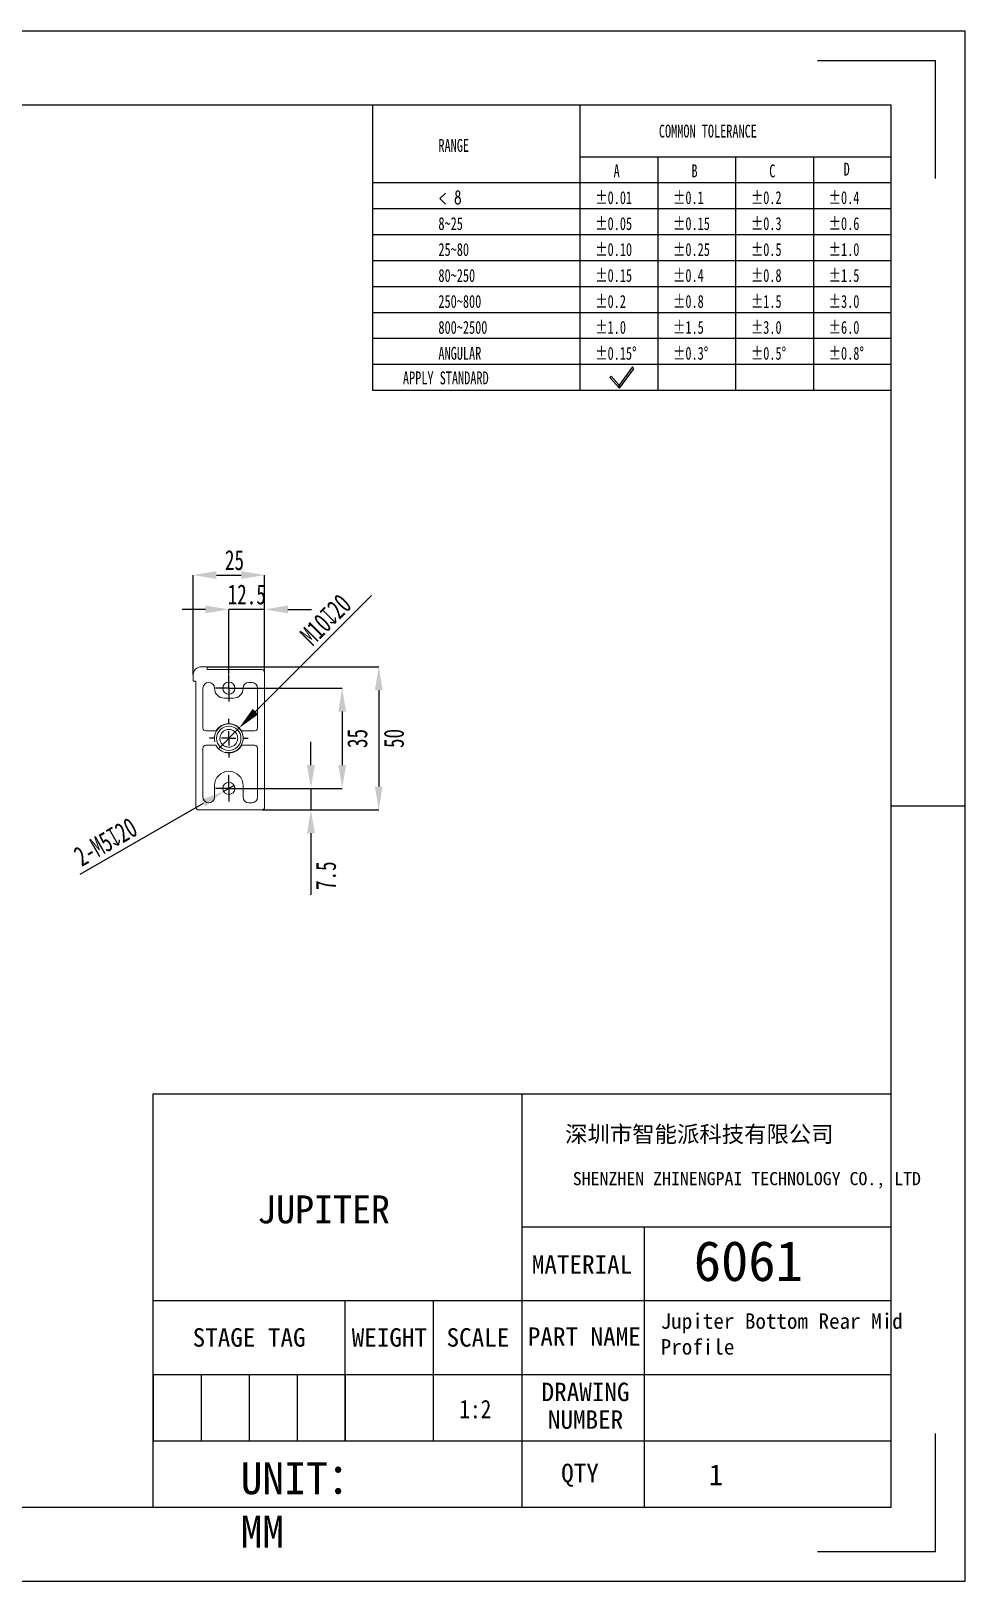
# Model space of a CAD drawing. Header units: millimetres. Extents: x 391 to 774, y 30 to 300.
# Drawn here: x 610.6 to 773.6, y 29.8 to 300.4 of the extents above; entities that cross this region are included whole.
import ezdxf

# ---------------------------------------------------------------- set-up
doc = ezdxf.new("R2010")
doc.units = ezdxf.units.MM
doc.header["$PDSIZE"] = -1
doc.linetypes.add('CENTERX2', pattern=[20.32, 12.7, -2.54, 2.54, -2.54])
doc.layers.add('图框', color=7, linetype='Continuous')
doc.layers.add('尺寸线层', color=3, linetype='Continuous', lineweight=18)
doc.styles.add('SLDTEXTSTYLE4', font='TXT', dxfattribs={"width": 0.7})
doc.styles.add('SLDTEXTSTYLE5', font='TXT', dxfattribs={"width": 0.642857, "bigfont": 'bigfont'})
doc.styles.add('TEXTSTYLE_2', font='')
doc.styles.add('TEXTSTYLE_3', font='')
doc.styles.get('TEXTSTYLE_2').set_extended_font_data('宋体')
doc.styles.get('TEXTSTYLE_3').set_extended_font_data('宋体')
doc.dimstyles.new('SLDDIMSTYLE0', dxfattribs={"dimtxt": 3.5, "dimasz": 4.08, "dimexe": 0, "dimexo": 0.0625, "dimgap": 0.875, "dimtad": 2, "dimdec": 1, "dimlfac": 2, "dimrnd": 1e-09, "dimzin": 12, "dimdsep": 46, "dimtxsty": 'SLDTEXTSTYLE4', "dimsah": 1, "dimcen": 0.09, "dimadec": 0, "dimazin": 3, "dimtfac": 1, "dimtdec": 1, "dimtofl": 0, "dimtmove": 0, "dimatfit": 3, "dimfxl": 1, "dimfrac": 2, "dimtolj": 1, "dimtzin": 12, "dimarcsym": 0})
doc.dimstyles.new('SLDDIMSTYLE1', dxfattribs={"dimtxt": 3.5, "dimasz": 4.08, "dimexe": 0, "dimexo": 0.0625, "dimgap": 0.875, "dimtad": 2, "dimdec": 1, "dimlfac": 2, "dimrnd": 1e-09, "dimzin": 12, "dimdsep": 46, "dimtxsty": 'SLDTEXTSTYLE4', "dimsah": 1, "dimcen": 0.09, "dimadec": 0, "dimazin": 3, "dimtfac": 1, "dimtdec": 1, "dimtmove": 0, "dimatfit": 0, "dimfxl": 1, "dimfrac": 2, "dimtolj": 1, "dimtzin": 12, "dimarcsym": 0})
doc.dimstyles.new('SLDDIMSTYLE3', dxfattribs={"dimtxt": 3.5, "dimasz": 4.08, "dimexe": 0, "dimexo": 0.0625, "dimgap": 0.875, "dimtad": 2, "dimdec": 1, "dimlfac": 2, "dimrnd": 1e-09, "dimzin": 12, "dimdsep": 46, "dimtxsty": 'SLDTEXTSTYLE4', "dimblk1": 'NONE', "dimsah": 1, "dimcen": 0, "dimadec": 0, "dimazin": 3, "dimtfac": 1, "dimtdec": 1, "dimtmove": 0, "dimatfit": 3, "dimldrblk": 'NONE', "dimfxl": 1, "dimfrac": 2, "dimtolj": 1, "dimtzin": 12, "dimarcsym": 0})
doc.dimstyles.new('SLDDIMSTYLE4', dxfattribs={"dimtxt": 3.5, "dimasz": 4.08, "dimexe": 0, "dimexo": 0.0625, "dimgap": 0.875, "dimtad": 2, "dimdec": 1, "dimlfac": 2, "dimrnd": 1e-09, "dimzin": 12, "dimdsep": 46, "dimtxsty": 'SLDTEXTSTYLE4', "dimblk1": 'NONE', "dimsah": 1, "dimcen": 0, "dimadec": 0, "dimazin": 3, "dimtfac": 1, "dimtdec": 1, "dimtmove": 0, "dimatfit": 3, "dimldrblk": 'NONE', "dimfxl": 1, "dimfrac": 2, "dimtolj": 1, "dimtzin": 12, "dimarcsym": 0})

# ---------------------------------------------------------------- blocks, each defined once
blk = doc.blocks.new('_D_12')
at = {"layer": 'Defpoints', "color": 0, "transparency": 16777216}
for p in [(651.34, 205.45), (638.84, 187.95), (651.34, 188.45)]:
    blk.add_point(p, dxfattribs=at)
at = {"layer": '图框', "color": 0, "lineweight": -2, "transparency": 16777216}
for p, q in [((638.84, 188.01), (638.84, 205.45)), ((642.92, 205.45), (647.26, 205.45)), ((651.34, 188.51), (651.34, 205.45))]:
    blk.add_line(p, q, dxfattribs=at)
at = {"layer": '图框', "color": 0, "transparency": 16777216}
for points in [[(642.92, 206.13), (642.92, 204.77), (638.84, 205.45)], [(647.26, 206.13), (647.26, 204.77), (651.34, 205.45)]]:
    blk.add_solid(points, dxfattribs=at)
at = {"layer": '图框', "color": 0, "transparency": 16777216, "insert": (646.08, 209.82), "char_height": 3.5, "attachment_point": 2, "style": 'SLDTEXTSTYLE4'}
blk.add_mtext('\\A1;25', dxfattribs=at)
blk = doc.blocks.new('_D_13')
at = {"layer": 'Defpoints', "color": 0, "transparency": 16777216}
for p in [(641.24, 189.45), (650.84, 164.45), (671.27, 164.45)]:
    blk.add_point(p, dxfattribs=at)
at = {"layer": '图框', "color": 0, "lineweight": -2, "transparency": 16777216}
for p, q in [((641.3, 189.45), (671.27, 189.45)), ((671.27, 185.37), (671.27, 168.53)), ((650.9, 164.45), (671.27, 164.45))]:
    blk.add_line(p, q, dxfattribs=at)
at = {"layer": '图框', "color": 0, "transparency": 16777216}
for points in [[(670.59, 185.37), (671.95, 185.37), (671.27, 189.45)], [(670.59, 168.53), (671.95, 168.53), (671.27, 164.45)]]:
    blk.add_solid(points, dxfattribs=at)
at = {"layer": '图框', "color": 0, "transparency": 16777216, "insert": (672.15, 176.92), "char_height": 3.5, "attachment_point": 2, "rotation": 90, "style": 'SLDTEXTSTYLE4'}
blk.add_mtext('\\A1;50', dxfattribs=at)
blk = doc.blocks.new('_D_14')
at = {"layer": 'Defpoints', "color": 0, "transparency": 16777216}
for p in [(646.86, 178.72), (643.32, 175.19)]:
    blk.add_point(p, dxfattribs=at)
at = {"layer": '图框', "color": 0, "lineweight": -2, "transparency": 16777216}
for p, q in [((670.02, 201.88), (649.74, 181.61)), ((643.32, 175.19), (646.86, 178.72))]:
    blk.add_line(p, q, dxfattribs=at)
at = {"layer": '图框', "color": 0, "transparency": 16777216}
blk.add_solid([(649.26, 182.09), (650.22, 181.13), (646.86, 178.72)], dxfattribs=at)
at = {"layer": '图框', "color": 0, "transparency": 16777216, "insert": (657.24, 195.4), "char_height": 3.5, "attachment_point": 1, "rotation": 45, "style": 'SLDTEXTSTYLE4'}
blk.add_mtext('\\A1;M10{\\fGDT|b0|i0|c134|p2;x}20', dxfattribs=at)
blk = doc.blocks.new('_NONE')
blk = doc.blocks.new('_D_15')
at = {"layer": 'Defpoints', "color": 0, "transparency": 16777216}
for p in [(646, 168.72), (644.18, 167.67)]:
    blk.add_point(p, dxfattribs=at)
at = {"layer": '图框', "color": 0, "lineweight": -2, "transparency": 16777216}
for p, q in [((646, 168.72), (644.18, 167.67)), ((619.12, 153.21), (640.65, 165.63))]:
    blk.add_line(p, q, dxfattribs=at)
at = {"layer": '图框', "color": 0, "transparency": 16777216}
blk.add_solid([(640.31, 166.22), (640.99, 165.04), (644.18, 167.67)], dxfattribs=at)
at = {"layer": '图框', "color": 0, "transparency": 16777216, "insert": (617.66, 157.5), "char_height": 3.5, "attachment_point": 1, "rotation": 30, "style": 'SLDTEXTSTYLE4'}
blk.add_mtext('\\A1;2-M5{\\fGDT;x}20', dxfattribs=at)
blk = doc.blocks.new('_D_16')
at = {"layer": 'Defpoints', "color": 0, "transparency": 16777216}
for p in [(645.09, 199.45), (645.09, 188), (651.34, 188.45)]:
    blk.add_point(p, dxfattribs=at)
at = {"layer": '图框', "color": 0, "lineweight": -2, "transparency": 16777216}
for p, q in [((641.01, 199.45), (636.93, 199.45)), ((645.09, 188.06), (645.09, 199.45)), ((651.34, 199.45), (645.09, 199.45)), ((651.34, 188.51), (651.34, 199.45)), ((655.42, 199.45), (659.5, 199.45))]:
    blk.add_line(p, q, dxfattribs=at)
at = {"layer": '图框', "color": 0, "transparency": 16777216}
for points in [[(641.01, 200.13), (641.01, 198.77), (645.09, 199.45)], [(655.42, 200.13), (655.42, 198.77), (651.34, 199.45)]]:
    blk.add_solid(points, dxfattribs=at)
at = {"layer": '图框', "color": 0, "transparency": 16777216, "insert": (648.22, 203.82), "char_height": 3.5, "attachment_point": 2, "style": 'SLDTEXTSTYLE4'}
blk.add_mtext('\\A1;12.5', dxfattribs=at)
blk = doc.blocks.new('_D_17')
at = {"layer": 'Defpoints', "color": 0, "transparency": 16777216}
for p in [(647.39, 185.7), (647.39, 168.2), (664.89, 168.2)]:
    blk.add_point(p, dxfattribs=at)
at = {"layer": '图框', "color": 0, "lineweight": -2, "transparency": 16777216}
for p, q in [((647.45, 185.7), (664.89, 185.7)), ((664.89, 181.62), (664.89, 172.28)), ((647.45, 168.2), (664.89, 168.2))]:
    blk.add_line(p, q, dxfattribs=at)
at = {"layer": '图框', "color": 0, "transparency": 16777216}
for points in [[(664.21, 181.62), (665.57, 181.62), (664.89, 185.7)], [(664.21, 172.28), (665.57, 172.28), (664.89, 168.2)]]:
    blk.add_solid(points, dxfattribs=at)
at = {"layer": '图框', "color": 0, "transparency": 16777216, "insert": (665.77, 176.92), "char_height": 3.5, "attachment_point": 2, "rotation": 90, "style": 'SLDTEXTSTYLE4'}
blk.add_mtext('\\A1;35', dxfattribs=at)
blk = doc.blocks.new('_D_18')
at = {"layer": 'Defpoints', "color": 0, "transparency": 16777216}
for p in [(647.39, 168.2), (650.84, 164.45), (659.42, 164.45)]:
    blk.add_point(p, dxfattribs=at)
at = {"layer": '图框', "color": 0, "lineweight": -2, "transparency": 16777216}
for p, q in [((659.42, 172.28), (659.42, 176.36)), ((647.45, 168.2), (659.42, 168.2)), ((659.42, 168.2), (659.42, 164.45)), ((650.9, 164.45), (659.42, 164.45)), ((659.42, 160.37), (659.42, 149.64))]:
    blk.add_line(p, q, dxfattribs=at)
at = {"layer": '图框', "color": 0, "transparency": 16777216}
for points in [[(658.74, 172.28), (660.1, 172.28), (659.42, 168.2)], [(658.74, 160.37), (660.1, 160.37), (659.42, 164.45)]]:
    blk.add_solid(points, dxfattribs=at)
at = {"layer": '图框', "color": 0, "transparency": 16777216, "insert": (660.29, 152.96), "char_height": 3.5, "attachment_point": 2, "rotation": 90, "style": 'SLDTEXTSTYLE4'}
blk.add_mtext('\\A1;7.5', dxfattribs=at)
blk = doc.blocks.new('SW_CENTERMARKSYMBOL_9')
at = {"layer": '图框', "color": 0}
for p, q in [((-1.25, 0), (-2.3, 0)), ((0, 0), (-1.25, 0)), ((0, 1.25), (0, 2.3)), ((0, 0), (0, 1.25)), ((0, 0), (0, -1.25)), ((0, 0), (1.25, 0)), ((1.25, 0), (2.3, 0)), ((0, -1.25), (0, -2.3))]:
    blk.add_line(p, q, dxfattribs=at)
blk = doc.blocks.new('SW_CENTERMARKSYMBOL_10')
at = {"layer": '图框', "color": 0}
for p, q in [((-1.25, 0), (-2.3, 0)), ((0, 0), (-1.25, 0)), ((0, 1.25), (0, 2.3)), ((0, 0), (0, 1.25)), ((0, 0), (0, -1.25)), ((0, 0), (1.25, 0)), ((1.25, 0), (2.3, 0)), ((0, -1.25), (0, -2.3))]:
    blk.add_line(p, q, dxfattribs=at)
blk = doc.blocks.new('SW_CENTERMARKSYMBOL_11')
at = {"layer": '图框', "color": 0}
for p, q in [((0, 2.5), (0, 2.8)), ((-2.5, 0), (-2.8, 0)), ((0, 0), (-1.25, 0)), ((0, 0), (0, 1.25)), ((0, 0), (0, -1.25)), ((0, 0), (1.25, 0)), ((2.5, 0), (2.8, 0)), ((0, -2.5), (0, -2.8))]:
    blk.add_line(p, q, dxfattribs=at)
blk = doc.blocks.new('SW_CENTERMARKSYMBOL_12')
at = {"layer": '图框', "color": 0}
for p, q in [((0, 2.5), (0, 3.375)), ((-2.5, 0), (-3.375, 0)), ((0, 0), (-1.25, 0)), ((0, 0), (0, 1.25)), ((0, 0), (0, -1.25)), ((0, 0), (1.25, 0)), ((2.5, 0), (3.375, 0)), ((0, -2.5), (0, -3.375))]:
    blk.add_line(p, q, dxfattribs=at)

msp = doc.modelspace()

# ---------------------------------------------------------------- linework, layer by layer
at = {"color": 7, "linetype": 'Continuous'}
for p, q in [((390.9387, 300.425), (773.623, 300.425)), ((773.623, 29.8401), (773.623, 300.425)), ((747.853, 295.271), (768.469, 295.271)), ((768.469, 274.655), (768.469, 295.271)), ((403.8237, 287.54), (760.738, 287.54)), ((760.738, 42.7251), (760.738, 287.54)), ((760.738, 165.1326), (773.623, 165.1326)), ((768.469, 34.9941), (768.469, 55.6101)), ((403.8237, 42.7251), (760.738, 42.7251)), ((747.853, 34.9941), (768.469, 34.9941)), ((390.9387, 29.8401), (773.623, 29.8401))]:
    msp.add_line(p, q, dxfattribs=at)
for p, q in [((670.1654, 287.54), (670.1654, 237.7251)), ((706.3944, 287.54), (706.3944, 237.7251)), ((706.3944, 278.4827), (760.738, 278.4827)), ((719.9803, 278.4827), (719.9803, 237.7251)), ((733.5662, 278.4827), (733.5662, 237.7251)), ((747.1521, 278.4827), (747.1521, 237.7251)), ((670.1654, 273.9541), (760.738, 273.9541)), ((670.1654, 269.4255), (760.738, 269.4255)), ((670.1654, 264.8969), (760.738, 264.8969)), ((670.1654, 260.3682), (760.738, 260.3682)), ((670.1654, 255.8396), (760.738, 255.8396)), ((670.1654, 251.311), (760.738, 251.311)), ((670.1654, 246.7823), (760.738, 246.7823)), ((670.1654, 242.2537), (760.738, 242.2537)), ((715.5962, 241.7861), (713.265, 238.6245)), ((713.293, 238.052), (715.7792, 241.4238)), ((715.7792, 241.4238), (715.5962, 241.7861)), ((711.8652, 240.1788), (711.5959, 239.9364)), ((711.5959, 239.9364), (713.293, 238.052)), ((713.265, 238.6245), (711.8652, 240.1788)), ((713.293, 238.052), (713.265, 238.6245)), ((713.265, 238.6245), (713.293, 238.052)), ((670.1654, 237.7251), (760.738, 237.7251))]:
    msp.add_line(p, q)
at = {"color": 7, "linetype": 'Continuous', "lineweight": 15}
for p, q in [((640.3404, 189.4483), (641.2404, 189.4483)), ((638.8404, 187.0483), (638.8404, 187.9483)), ((639.3404, 186.9483), (638.9404, 186.9483)), ((639.3404, 164.9483), (639.3404, 186.9483)), ((641.3404, 189.3483), (641.3404, 188.9483)), ((641.3404, 188.9483), (650.8404, 188.9483)), ((649.0967, 186.7138), (648.5959, 186.7138)), ((651.3404, 188.4483), (651.3404, 164.9483)), ((640.5832, 185.7122), (640.5832, 178.7504)), ((650.0983, 178.7504), (650.0983, 185.7122)), ((645.8416, 183.9594), (644.3392, 183.9594)), ((641.0832, 178.2504), (642.8931, 178.2504)), ((647.2876, 178.2504), (649.5983, 178.2504)), ((640.5832, 175.2464), (640.5832, 166.682)), ((642.8368, 175.7464), (641.0832, 175.7464)), ((649.5983, 175.7464), (647.3439, 175.7464)), ((650.0983, 166.682), (650.0983, 175.2464)), ((642.5864, 166.682), (642.5864, 168.6852)), ((647.5943, 168.6852), (647.5943, 166.682)), ((648.5959, 165.6804), (649.0967, 165.6804)), ((650.8404, 164.4483), (639.8404, 164.4483))]:
    msp.add_line(p, q, dxfattribs=at)
at = {"color": 2, "linetype": 'Continuous'}
for p, q in [((631.8881, 78.8031), (631.8881, 114.8811)), ((631.8881, 78.8031), (631.8881, 114.8811)), ((631.8881, 114.8811), (696.313, 114.8811)), ((696.313, 65.9181), (696.313, 114.8811)), ((696.313, 91.6881), (696.313, 114.8811)), ((696.313, 114.8811), (760.738, 114.8811)), ((696.313, 78.8031), (696.313, 114.8811)), ((760.738, 91.6881), (760.738, 114.8811)), ((696.313, 91.6881), (760.738, 91.6881)), ((717.6033, 91.6881), (717.6033, 42.7251)), ((760.738, 65.9181), (760.738, 91.6881)), ((631.8881, 42.7251), (631.8881, 78.8031)), ((631.8881, 78.8031), (696.313, 78.8031)), ((631.8881, 65.9181), (631.8881, 78.8031)), ((631.8881, 78.8031), (665.3891, 78.8031)), ((665.3891, 65.9181), (665.3891, 78.8031)), ((665.3891, 65.9181), (665.3891, 78.8031)), ((665.3891, 78.8031), (696.313, 78.8031)), ((680.851, 65.9181), (680.851, 78.8031)), ((696.313, 78.8031), (760.738, 78.8031)), ((696.313, 65.9181), (696.313, 78.8031)), ((631.8881, 54.3216), (631.8881, 65.9181)), ((631.8881, 65.9181), (665.3891, 65.9181)), ((631.8881, 65.9181), (665.3891, 65.9181)), ((631.8881, 65.9181), (665.3891, 65.9181)), ((631.8881, 65.9181), (631.8881, 54.3216)), ((640.2633, 65.9181), (640.2633, 54.3216)), ((648.6386, 65.9181), (648.6386, 54.3216)), ((657.0138, 65.9181), (657.0138, 54.3216)), ((665.3891, 54.3216), (665.3891, 65.9181)), ((665.3891, 54.3216), (665.3891, 65.9181)), ((665.3891, 65.9181), (696.313, 65.9181)), ((665.3891, 65.9181), (696.313, 65.9181)), ((665.3891, 65.9181), (665.3891, 54.3216)), ((680.851, 54.3216), (680.851, 65.9181)), ((696.313, 42.7251), (696.313, 65.9181)), ((696.313, 65.9181), (760.738, 65.9181)), ((696.313, 65.9181), (760.738, 65.9181)), ((696.313, 54.3216), (696.313, 65.9181)), ((760.738, 42.7251), (760.738, 65.9181)), ((631.8881, 42.7251), (631.8881, 54.3216)), ((631.8881, 54.3216), (696.313, 54.3216)), ((631.8881, 54.3216), (665.3891, 54.3216)), ((631.8881, 54.3216), (665.3891, 54.3216)), ((665.3891, 54.3216), (696.313, 54.3216)), ((696.313, 42.7251), (696.313, 54.3216)), ((696.313, 54.3216), (760.738, 54.3216)), ((580.3481, 42.7251), (611.2721, 42.7251)), ((611.2721, 42.7251), (631.8881, 42.7251)), ((631.8881, 42.7251), (696.313, 42.7251)), ((696.313, 42.7251), (760.738, 42.7251))]:
    msp.add_line(p, q, dxfattribs=at)
at = {"color": 7, "linetype": 'Continuous', "lineweight": 15}
for centre, radius in [((645.0904, 185.6983), 1.05), ((645.0904, 176.9546), 2.125), ((645.0904, 168.1983), 1.05)]:
    msp.add_circle(centre, radius, dxfattribs=at)
for centre, radius, start, end in [((640.3404, 187.9483), 1.5, 90, 180), ((641.2404, 189.3483), 0.1, 0, 90), ((638.9404, 187.0483), 0.1, 180, 270), ((641.5848, 185.7122), 1.0016, 0, 180), ((648.5959, 185.7122), 1.0016, 90, 180), ((649.0967, 185.7122), 1.0016, 0, 90), ((650.8404, 188.4483), 0.5, 0, 90), ((644.3392, 185.7122), 1.7528, 180, 270), ((645.8416, 185.7122), 1.7528, 270, 0), ((641.0832, 178.7504), 0.5, 180, 270), ((645.0904, 176.9483), 2.5541, 30.65077, 149.34923), ((649.5983, 178.7504), 0.5, 270, 0), ((641.0832, 175.2464), 0.5, 90, 180), ((645.0904, 176.9483), 2.5541, 208.072487, 331.927513), ((649.5983, 175.2464), 0.5, 0, 90), ((645.0904, 168.6852), 2.504, 0, 180), ((641.5848, 166.682), 1.0016, 180, 0), ((648.5959, 166.682), 1.0016, 180, 270), ((649.0967, 166.682), 1.0016, 270, 0), ((639.8404, 164.9483), 0.5, 180, 270), ((650.8404, 164.9483), 0.5, 270, 0)]:
    msp.add_arc(centre, radius, start, end, dxfattribs=at)
at = {"color": 7, "linetype": 'Continuous', "lineweight": 0}
msp.add_arc((645.0904, 176.9546), 2.5, 255, 195, dxfattribs=at)
at = {"color": 7, "linetype": 'Continuous', "lineweight": 15}
msp.add_open_spline([(645.9913, 178.2096), (646.0746, 178.15), (646.1507, 178.0833), (646.289, 177.9362), (646.3518, 177.8547), (646.4593, 177.6823), (646.5041, 177.5918), (646.5758, 177.4023), (646.6027, 177.3027), (646.6359, 177.1032), (646.6428, 177.0024), (646.6365, 176.7987), (646.6232, 176.6973), (646.5777, 176.5006), (646.5452, 176.4038), (646.4613, 176.2179), (646.4108, 176.1303), (646.2934, 175.9657), (646.2255, 175.888), (646.0778, 175.7492), (645.9979, 175.6876), (645.8256, 175.58), (645.7334, 175.5344), (645.5445, 175.4629), (645.4468, 175.4364), (645.245, 175.4026), (645.1438, 175.3959), (644.942, 175.4021), (644.8401, 175.4153), (644.642, 175.4611), (644.5463, 175.4934), (644.3617, 175.5765), (644.2722, 175.6279), (644.1075, 175.7455), (644.0314, 175.8119), (643.8918, 175.9602), (643.8294, 176.0414), (643.7224, 176.2126), (643.677, 176.3038), (643.6047, 176.4948), (643.5784, 176.5924), (643.545, 176.7917), (643.538, 176.8946), (643.5442, 177.0973), (643.5572, 177.1974), (643.6027, 177.3951), (643.6356, 177.4928), (643.7186, 177.677), (643.7689, 177.7647), (643.8875, 177.9312), (643.9544, 178.0077), (644.1014, 178.1461), (644.1827, 178.2088), (644.3552, 178.3166), (644.4457, 178.3615), (644.6349, 178.4333), (644.7346, 178.4603), (644.9342, 178.4937), (645.0349, 178.5006), (645.2383, 178.4946), (645.3401, 178.4814), (645.6352, 178.4134), (645.8247, 178.3286), (645.9913, 178.2096)], degree=3, knots=[0, 0, 0, 0, 0.03125, 0.03125, 0.0625, 0.0625, 0.09375, 0.09375, 0.125, 0.125, 0.15625, 0.15625, 0.1875, 0.1875, 0.21875, 0.21875, 0.25, 0.25, 0.28125, 0.28125, 0.3125, 0.3125, 0.34375, 0.34375, 0.375, 0.375, 0.40625, 0.40625, 0.4375, 0.4375, 0.46875, 0.46875, 0.5, 0.5, 0.53125, 0.53125, 0.5625, 0.5625, 0.59375, 0.59375, 0.625, 0.625, 0.65625, 0.65625, 0.6875, 0.6875, 0.71875, 0.71875, 0.75, 0.75, 0.78125, 0.78125, 0.8125, 0.8125, 0.84375, 0.84375, 0.875, 0.875, 0.90625, 0.90625, 0.9375, 0.9375, 1, 1, 1, 1], dxfattribs=at)

# ---------------------------------------------------------------- block references
at = {"layer": '图框'}
for name, p in [('SW_CENTERMARKSYMBOL_9', (645.0904, 185.6983)), ('SW_CENTERMARKSYMBOL_12', (645.0904, 176.9546)), ('SW_CENTERMARKSYMBOL_11', (645.0904, 176.9483)), ('SW_CENTERMARKSYMBOL_10', (645.0904, 168.1983))]:
    msp.add_blockref(name, p, dxfattribs=at)

# ---------------------------------------------------------------- texts
at = {"attachment_point": 1}
for s, insert, char_height, width, style in [('RANGE', (681.6843, 281.5701), 2.24599, 22.059425, 'SLDTEXTSTYLE4'), ('COMMON TOLERANCE', (720.1763, 284.0708), 2.245988, 73.941758, 'SLDTEXTSTYLE4'), ('A', (712.2768, 277.1263), 2.246, 3.245004, 'SLDTEXTSTYLE4'), ('B', (725.8627, 277.1263), 2.246, 3.193122, 'SLDTEXTSTYLE4'), ('C', (739.4486, 277.1263), 2.246, 3.230854, 'SLDTEXTSTYLE4'), ('D', (752.4326, 277.4312), 2.246, 3.193122, 'SLDTEXTSTYLE4'), ('< 8', (681.6843, 272.4567), 2.24599, 10.779397, 'SLDTEXTSTYLE5'), ('%%P0.01', (709.0814, 272.4567), 2.24599, 15.725063, 'SLDTEXTSTYLE4'), ('%%P0.1', (722.6672, 272.4567), 2.24599, 11.791439, 'SLDTEXTSTYLE4'), ('%%P0.2', (736.2531, 272.4567), 2.24599, 13.413941, 'SLDTEXTSTYLE4'), ('%%P0.4', (749.839, 272.4567), 2.24599, 13.362059, 'SLDTEXTSTYLE4'), ('8~25', (681.6843, 267.928), 2.24599, 17.394731, 'SLDTEXTSTYLE4'), ('%%P0.05', (709.0814, 267.928), 2.24599, 17.347565, 'SLDTEXTSTYLE4'), ('%%P0.15', (722.6672, 267.928), 2.24599, 16.559897, 'SLDTEXTSTYLE4'), ('%%P0.3', (736.2531, 267.928), 2.24599, 13.413941, 'SLDTEXTSTYLE4'), ('%%P0.6', (749.839, 267.928), 2.24599, 13.413941, 'SLDTEXTSTYLE4'), ('25~80', (681.6843, 263.3994), 2.24599, 21.328355, 'SLDTEXTSTYLE4'), ('%%P0.10', (709.0814, 263.3994), 2.24599, 15.776946, 'SLDTEXTSTYLE4'), ('%%P0.25', (722.6672, 263.3994), 2.24599, 18.130517, 'SLDTEXTSTYLE4'), ('%%P0.5', (736.2531, 263.3994), 2.24599, 13.413941, 'SLDTEXTSTYLE4'), ('%%P1.0', (749.839, 263.3994), 2.24599, 11.843322, 'SLDTEXTSTYLE4'), ('80~250', (681.6843, 258.8708), 2.24599, 25.26198, 'SLDTEXTSTYLE4'), ('%%P0.15', (709.0814, 258.8708), 2.24599, 16.559897, 'SLDTEXTSTYLE4'), ('%%P0.4', (722.6672, 258.8708), 2.24599, 13.362059, 'SLDTEXTSTYLE4'), ('%%P0.8', (736.2531, 258.8708), 2.24599, 13.413941, 'SLDTEXTSTYLE4'), ('%%P1.5', (749.839, 258.8708), 2.24599, 12.626273, 'SLDTEXTSTYLE4'), ('%%P0.2', (709.0814, 254.3421), 2.24599, 13.413941, 'SLDTEXTSTYLE4'), ('%%P0.8', (722.6672, 254.3421), 2.24599, 13.413941, 'SLDTEXTSTYLE4'), ('%%P1.5', (736.2531, 254.3421), 2.24599, 12.626273, 'SLDTEXTSTYLE4'), ('%%P3.0', (749.839, 254.3421), 2.24599, 13.413941, 'SLDTEXTSTYLE4'), ('250~800', (681.6843, 254.3421), 2.24599, 29.195604, 'SLDTEXTSTYLE4'), ('800~2500', (681.6843, 249.8135), 2.24599, 33.129228, 'SLDTEXTSTYLE4'), ('%%P1.0', (709.0814, 249.8135), 2.24599, 11.843322, 'SLDTEXTSTYLE4'), ('%%P1.5', (722.6672, 249.8135), 2.24599, 12.626273, 'SLDTEXTSTYLE4'), ('%%P3.0', (736.2531, 249.8135), 2.24599, 13.413941, 'SLDTEXTSTYLE4'), ('%%P6.0', (749.839, 249.8135), 2.24599, 13.413941, 'SLDTEXTSTYLE4'), ('ANGULAR', (681.6843, 245.2849), 2.24599, 31.544458, 'SLDTEXTSTYLE4'), ('%%P0.15%%D', (709.0814, 245.2849), 2.24599, 19.72472, 'SLDTEXTSTYLE4'), ('%%P0.3%%D', (722.6672, 245.2849), 2.24599, 16.578764, 'SLDTEXTSTYLE4'), ('%%P0.5%%D', (736.2531, 245.2849), 2.24599, 16.578764, 'SLDTEXTSTYLE4'), ('%%P0.8%%D', (749.839, 245.2849), 2.24599, 16.578764, 'SLDTEXTSTYLE4'), ('APPLY STANDARD', (675.4906, 240.9866), 2.245988, 64.560488, 'SLDTEXTSTYLE4')]:
    msp.add_mtext(s, dxfattribs=dict(at, insert=insert, char_height=char_height, width=width, style=style))
at = {"color": 7, "linetype": 'Continuous', "insert": (727.2502, 109.2846), "char_height": 2.863908, "width": 67.948212, "attachment_point": 2, "style": 'TEXTSTYLE_2'}
msp.add_mtext('深圳市智能派科技有限公司', dxfattribs=at)
at = {"color": 7, "linetype": 'Continuous', "attachment_point": 2, "line_spacing_factor": 0.9, "style": 'TEXTSTYLE_3'}
for s, insert, char_height, width in [('MATERIAL\\P ', (706.7636, 86.7029), 3.22125, 46.564858), ('STAGE TAG ', (648.6386, 73.9712), 3.22125, 38.956975), ('WEIGHT', (673.12, 73.9712), 3.22125, 14.155877), ('SCALE', (688.582, 73.9712), 3.22125, 14.155877), ('PART NAME', (707.1565, 74.118), 3.22125, 26.988478), ('DRAWING NUMBER', (707.3715, 64.4635), 3.221249, 26.988478), ('QTY', (706.4065, 50.3108), 3.22125, 35.955609)]:
    msp.add_mtext(s, dxfattribs=dict(at, insert=insert, char_height=char_height, width=width))
at = {"insert": (685.3388, 58.1916), "char_height": 3.221249, "width": 7.721333, "attachment_point": 7}
msp.add_mtext('{\\W0.85;1:2}', dxfattribs=at)
at = {"layer": '尺寸线层', "attachment_point": 1}
for s, insert, char_height, width in [('SHENZHEN ZHINENGPAI TECHNOLOGY CO., LTD', (705.1431, 101.2312), 2.291127, 64.826518), ('JUPITER', (650.0408, 97.1495), 4.86705, 39.720383), ('6061', (726.2707, 89.2111), 7, 24.852625), ('UNIT：MM', (647.1551, 50.5838), 5.58849, 21.662244)]:
    msp.add_mtext(s, dxfattribs=dict(at, insert=insert, char_height=char_height, width=width))
at = {"layer": '尺寸线层', "linetype": 'CENTERX2', "insert": (720.5012, 76.5657), "char_height": 3.6, "width": 45.60353, "attachment_point": 1}
msp.add_mtext('{\\H0.75x;Jupiter Bottom Rear Mid Profile}', dxfattribs=at)
at = {"layer": '尺寸线层', "ltscale": 0.2, "insert": (728.9034, 50.2006), "char_height": 3.6503, "width": 21.892878, "attachment_point": 1}
msp.add_mtext('1\\P\\P', dxfattribs=at)

# ---------------------------------------------------------------- dimensions: what is measured, and where the dimension line sits
at = {"layer": '图框', "color": 3}
for base, p1, p2, picture, middle in [((651.3404, 205.4483), (638.8404, 187.9483), (651.3404, 188.4483), '_D_12', (646.0778, 205.4483)), ((645.0904, 199.4483), (651.3404, 188.4483), (645.0904, 187.9983), '_D_16', (648.2154, 199.4483))]:
    dim = msp.add_linear_dim(base=base, p1=p1, p2=p2, dimstyle='SLDDIMSTYLE1', dxfattribs=at)
    dim.commit()
    dim.dimension.update_dxf_attribs({"geometry": picture, "text_midpoint": middle, "dimtype": 160})
dim = msp.add_diameter_dim_2p(p1=(643.3226, 175.1869), p2=(646.8581, 178.7224), text='M10{\\fGDT|b0|i0|c134|p2;x}20', dimstyle='SLDDIMSTYLE3', dxfattribs=at)
dim.commit()
dim.dimension.update_dxf_attribs({"geometry": '_D_14', "text_midpoint": (664.893, 196.7572), "dimtype": 163})
for base, p1, p2, dimstyle, picture, middle in [((671.2722, 164.4483), (641.2404, 189.4483), (650.8404, 164.4483), 'SLDDIMSTYLE0', '_D_13', (671.2722, 176.9156)), ((664.8929, 168.1983), (647.3904, 185.6983), (647.3904, 168.1983), 'SLDDIMSTYLE1', '_D_17', (664.8929, 176.9156)), ((659.4189, 164.4483), (647.3904, 168.1983), (650.8404, 164.4483), 'SLDDIMSTYLE1', '_D_18', (659.4189, 152.9633))]:
    dim = msp.add_linear_dim(base=base, p1=p1, p2=p2, angle=90, dimstyle=dimstyle, dxfattribs=at)
    dim.commit()
    dim.dimension.update_dxf_attribs({"geometry": picture, "text_midpoint": middle, "dimtype": 160})
dim = msp.add_diameter_dim_2p(p1=(645.9997, 168.7233), p2=(644.181, 167.6733), text='2-M5{\\fGDT;x}20', dimstyle='SLDDIMSTYLE4', override={"dimpost": '<>'}, dxfattribs=at)
dim.commit()
dim.dimension.update_dxf_attribs({"geometry": '_D_15', "text_midpoint": (626.9873, 157.7465), "dimtype": 163})

doc.saveas('drawing.dxf')
